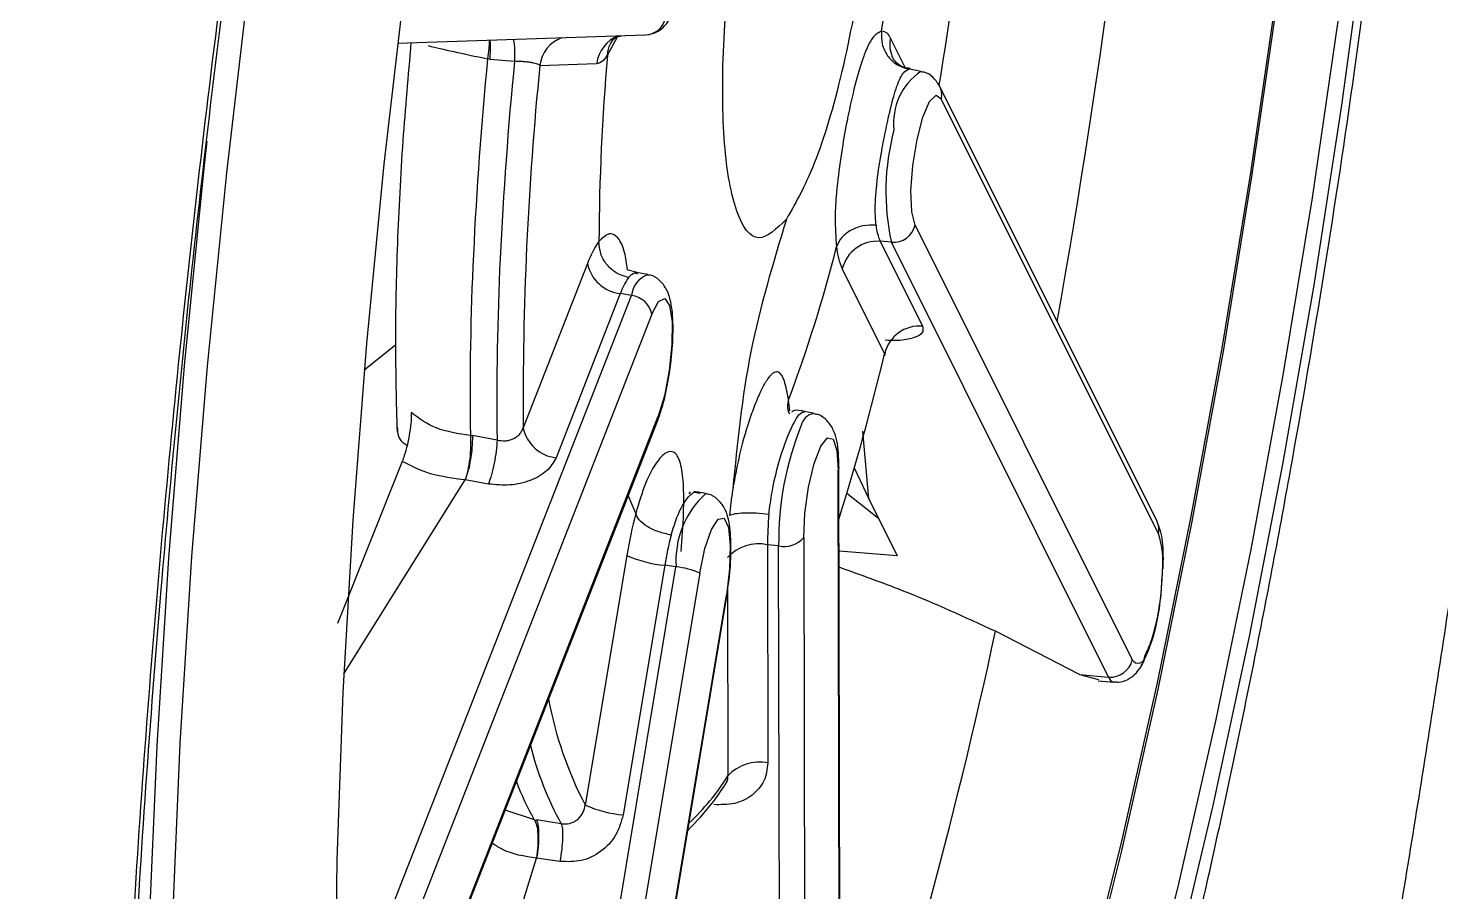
# Model space of a CAD drawing. Extents: x 943 to 1030, y 781 to 934.
# Drawn here: x 952.336 to 953.639, y 847.996 to 848.793 of the extents above; entities that cross this region are included whole.
import ezdxf

# ---------------------------------------------------------------- set-up
doc = ezdxf.new("R2010")
doc.units = 0
doc.header["$MEASUREMENT"] = 0
doc.layers.add('1', color=4, linetype='Continuous')

# ---------------------------------------------------------------- blocks, each defined once
blk = doc.blocks.new('AIRA')
at = {"layer": '1', "color": 3, "linetype": 'Continuous', "lineweight": 25}
for p, q in [((9.499, 45.613), (9.728, 45.6206)), ((9.6928, 45.602), (9.702, 45.619)), ((9.9673, 45.5906), (9.9538, 45.6176)), ((9.5841, 45.5982), (9.5822, 45.5986)), ((9.5841, 45.5982), (9.607, 45.5963)), ((9.6304, 45.5925), (9.6828, 45.5942)), ((9.9819, 45.587), (9.9718, 45.589)), ((10.1998, 45.172), (9.9994, 45.573)), ((10.2012, 45.1606), (10.0008, 45.5616)), ((9.9766, 45.4453), (10.177, 45.0443)), ((9.9547, 45.4294), (9.9444, 45.4303)), ((9.9444, 45.4303), (9.9835, 45.352)), ((10.1551, 45.0284), (9.9547, 45.4294)), ((9.6743, 45.4097), (9.6151, 45.2584)), ((9.7203, 45.4014), (9.7105, 45.4041)), ((9.9094, 45.4048), (9.9485, 45.3266)), ((9.7299, 45.3996), (9.7191, 45.4016)), ((9.4413, 44.6817), (9.7149, 45.3803)), ((9.7046, 45.3821), (9.6454, 45.2307)), ((9.7149, 45.3803), (9.7046, 45.3821)), ((9.7338, 45.363), (9.4421, 44.6179)), ((9.4972, 45.3346), (9.4682, 45.3115)), ((9.8829, 45.2717), (9.8721, 45.2737)), ((9.4383, 44.4995), (9.7396, 45.269)), ((9.4384, 44.497), (9.7389, 45.2644)), ((9.5663, 45.2513), (9.5682, 45.2511)), ((9.591, 45.247), (9.5682, 45.2511)), ((9.934, 45.1928), (9.9283, 45.2552)), ((9.5035, 45.2272), (9.4438, 45.0778)), ((9.9086, 44.19), (9.9063, 45.222)), ((9.9205, 45.2213), (9.934, 45.1928)), ((9.4495, 45.0313), (9.5615, 45.2102)), ((9.5829, 45.2065), (9.5615, 45.2102)), ((9.908, 44.1874), (9.9057, 45.2194)), ((9.7691, 45.1994), (9.7679, 45.1974)), ((9.7834, 45.1977), (9.7726, 45.1997)), ((9.7764, 45.199), (9.7736, 45.1991)), ((9.776, 45.1984), (9.7784, 45.198)), ((9.9136, 45.198), (9.9428, 45.1751)), ((9.934, 45.1928), (9.9601, 45.1404)), ((9.8738, 45.1569), (9.8761, 44.1249)), ((9.8507, 45.1494), (9.8404, 45.1505)), ((9.8404, 45.1505), (9.8408, 44.9493)), ((9.8531, 44.1175), (9.8507, 45.1494)), ((9.9601, 45.1404), (9.9065, 45.1447)), ((9.5592, 43.95), (9.756, 45.13)), ((9.7106, 45.1406), (9.6722, 44.9104)), ((9.7457, 45.1315), (9.7073, 44.9013)), ((9.756, 45.13), (9.7457, 45.1315)), ((9.7779, 45.1243), (9.5811, 43.9443)), ((9.6057, 43.9237), (9.8025, 45.1038)), ((9.8036, 45.108), (9.8039, 44.9374)), ((9.6061, 43.9231), (9.8029, 45.1032)), ((10.1282, 45.0307), (10.0508, 45.0707)), ((10.1282, 45.0307), (10.1457, 45.0263)), ((10.1282, 45.0307), (10.1551, 45.0284)), ((10.1456, 45.0249), (10.1603, 45.0238)), ((9.6253, 44.8969), (9.5984, 44.9056)), ((9.6253, 44.8969), (9.6272, 44.8966)), ((9.6502, 44.8932), (9.6272, 44.8967)), ((9.4887, 44.4184), (9.6274, 44.8614)), ((9.6489, 44.8584), (9.6274, 44.8614))]:
    blk.add_line(p, q, dxfattribs=at)
at = {"layer": '1', "color": 3, "linetype": 'Continuous', "lineweight": 25, "flags": 128}
for points in [[(9.6921, 43.7425), (9.7303, 43.7519), (9.77, 43.7751), (9.8108, 43.8122), (9.8526, 43.8628), (9.895, 43.9266), (9.9377, 44.0031), (9.9805, 44.0917), (10.0229, 44.1918), (10.0647, 44.3028), (10.1056, 44.4238), (10.1453, 44.5539), (10.1835, 44.6922), (10.22, 44.8377), (10.2544, 44.9894), (10.2866, 45.1461), (10.3162, 45.3069), (10.3432, 45.4704), (10.3672, 45.6355), (10.3882, 45.8011), (10.4059, 45.966), (10.4203, 46.1289), (10.4312, 46.2887), (10.4386, 46.4443)], [(10.3801, 46.4512), (10.3731, 46.2982), (10.3626, 46.1409), (10.3487, 45.9805), (10.3314, 45.818), (10.311, 45.6548), (10.2874, 45.4918), (10.2611, 45.3305), (10.232, 45.1718), (10.2004, 45.0169), (10.1666, 44.867), (10.1307, 44.7231), (10.0932, 44.5863), (10.0541, 44.4576), (10.0138, 44.3378), (9.9726, 44.2279), (9.9308, 44.1286), (9.8887, 44.0406), (9.8466, 43.9647), (9.8047, 43.9013)], [(10.3779, 46.444), (10.371, 46.2924), (10.3605, 46.1365), (10.3467, 45.9776), (10.3296, 45.8166), (10.3094, 45.6549), (10.2861, 45.4935), (10.2599, 45.3336), (10.2311, 45.1764), (10.1998, 45.023), (10.1663, 44.8745), (10.1308, 44.7319), (10.0936, 44.5964), (10.0549, 44.4688), (10.015, 44.3502), (9.9742, 44.2412), (9.9328, 44.1429), (9.891, 44.0557), (9.8532, 43.987)], [(9.7314, 43.7338), (9.7599, 43.7471), (9.8005, 43.7776), (9.8423, 43.822), (9.8848, 43.8798), (9.9278, 43.9507), (9.9709, 44.0342), (10.0139, 44.1297), (10.0564, 44.2364), (10.0981, 44.3537), (10.1388, 44.4806), (10.1781, 44.6163), (10.2158, 44.7597), (10.2515, 44.9099), (10.2851, 45.0658), (10.3162, 45.2262), (10.3447, 45.39), (10.3703, 45.556), (10.393, 45.7229)], [(9.4364, 43.5293), (9.4141, 43.5756), (9.3868, 43.6489), (9.3626, 43.7349), (9.3416, 43.8329), (9.3238, 43.9425), (9.3095, 44.0628), (9.2987, 44.1933), (9.2914, 44.3331), (9.2878, 44.4813), (9.2878, 44.637), (9.2914, 44.7992), (9.2986, 44.9671), (9.3094, 45.1395), (9.3238, 45.3153), (9.3415, 45.4936), (9.3625, 45.6731)], [(9.5058, 45.6682), (9.4864, 45.5014), (9.4703, 45.336), (9.4577, 45.1732), (9.4486, 45.0141), (9.4431, 44.86), (9.4413, 44.7119), (9.4431, 44.5709), (9.4486, 44.438), (9.4576, 44.3141), (9.4703, 44.2002), (9.4863, 44.0971), (9.5058, 44.0055), (9.5284, 43.9261), (9.554, 43.8594), (9.5825, 43.8059), (9.6136, 43.7661), (9.6472, 43.7401), (9.658, 43.735)], [(9.9718, 45.589), (9.9714, 45.589), (9.9706, 45.589)], [(9.9766, 45.4453), (9.9735, 45.4576), (9.9728, 45.477), (9.9745, 45.5003), (9.9784, 45.5241), (9.9838, 45.5448), (9.99, 45.5592), (9.996, 45.5651), (10.0008, 45.5616)], [(9.45, 43.4656), (9.4237, 43.5046), (9.3934, 43.5651), (9.3659, 43.6389), (9.3416, 43.7253), (9.3204, 43.824), (9.3025, 43.9342), (9.2881, 44.0553), (9.2772, 44.1866), (9.2699, 44.3272), (9.2663, 44.4763), (9.2663, 44.6329), (9.2699, 44.7962), (9.2772, 44.965), (9.2881, 45.1385), (9.3025, 45.3154), (9.3203, 45.4947), (9.3234, 45.5228)], [(9.7338, 45.363), (9.74, 45.3747), (9.7457, 45.3775), (9.7501, 45.371), (9.7524, 45.356), (9.7523, 45.335), (9.7498, 45.3111), (9.7454, 45.2879), (9.7396, 45.269)], [(9.7389, 45.2644), (9.7394, 45.2663), (9.7396, 45.269)], [(9.8738, 45.1569), (9.875, 45.1796), (9.8784, 45.2036), (9.8835, 45.2253), (9.8896, 45.2413), (9.8957, 45.2492), (9.9009, 45.2478), (9.9044, 45.2373), (9.9057, 45.2194)], [(9.9063, 45.222), (9.9063, 45.2213), (9.9057, 45.2194)], [(9.712, 45.1957), (9.7151, 45.1876), (9.7188, 45.1792)], [(9.7779, 45.1243), (9.7827, 45.1469), (9.7887, 45.1644), (9.7949, 45.1742), (9.8003, 45.1749), (9.8043, 45.1664), (9.8061, 45.1499), (9.8054, 45.1279), (9.8025, 45.1038)], [(9.8029, 45.1032), (9.8029, 45.1033), (9.8025, 45.1038)]]:
    blk.add_lwpolyline(points, dxfattribs=at)
at = {"layer": '1', "color": 3, "linetype": 'Continuous', "lineweight": 25}
for centre, radius, start, end in [((2.5785, 46.6957), 7.6474, 349.91283, 355.32474), ((6.231, 46.2002), 3.8195, 350.5655, 354.6457), ((7.3985, 46.0417), 2.5811, 350.6883, 354.7905), ((9.7272, 45.6399), 0.0193, 272.4248, 353.4155), ((9.6614, 45.5887), 0.0312, 110.4171, 173.1293), ((9.7138, 45.5905), 0.0312, 110.4171, 173.1293), ((9.9451, 45.615), 0.00909, 16.4927, 86.9476), ((9.981, 45.6117), 0.0278, 167.8531, 206.4558), ((13.0797, 45.2542), 3.5144, 174.3757, 177.3301), ((9.6794, 45.6089), 0.0151, 282.885, 332.6684), ((11.7638, 45.4211), 2.0789, 175.0081, 179.7483), ((13.1061, 45.2507), 3.5161, 174.3588, 177.3296), ((12.6702, 45.2859), 3.0552, 174.2403, 180.5161), ((10.0141, 45.5395), 0.0574, 124.1358, 186.4279), ((9.9838, 45.5652), 0.0174, 347.8529, 26.4771), ((10.1676, 45.4764), 0.218, 164.933, 192.4589), ((9.9899, 45.4499), 0.0496, 185.528, 203.3519), ((9.9565, 45.45), 0.0206, 265.1144, 346.9866), ((9.7572, 45.3799), 0.0881, 145.1284, 160.182), ((9.9416, 45.3974), 0.033, 85.1144, 166.9866), ((12.2978, 45.2887), 2.7318, 177.2894, 180.7847), ((8.6193, 45.7511), 1.3255, 339.3718, 345.7755), ((9.9723, 45.432), 0.0685, 185.5274, 203.3516), ((12.3197, 45.2854), 2.729, 177.2882, 180.8064), ((9.7084, 45.4166), 0.0347, 191.4028, 263.8485), ((9.7646, 45.3604), 0.0638, 145.1297, 160.1817), ((9.738, 45.3777), 0.0233, 110.4643, 173.7881), ((9.7125, 45.3587), 0.0217, 11.4028, 83.8485), ((9.9807, 45.3192), 0.033, 85.1144, 166.9866), ((7.6451, 45.8836), 2.3698, 342.5974, 346.4067), ((9.7034, 45.2609), 0.1581, 4.7856, 8.4343), ((10.1392, 45.153), 0.2885, 158.0947, 180.6987), ((9.8859, 45.2572), 0.0147, 101.6458, 166.9624), ((9.6491, 45.2652), 0.0347, 191.4028, 263.8485), ((9.8391, 45.1358), 0.0832, 131.9638, 183.94), ((10.1472, 45.0688), 0.4424, 165.5499, 170.6567), ((10.142, 45.1501), 0.3016, 174.601, 179.9159), ((10.1842, 45.1643), 0.0174, 347.8535, 26.3769), ((10.0617, 45.0795), 0.3203, 165.5512, 170.6566), ((9.8558, 45.1731), 0.0242, 257.7785, 317.8932), ((10.1209, 45.1347), 0.0844, 354.33, 17.9079), ((9.8322, 45.1127), 0.0387, 77.7785, 137.8932), ((9.7554, 45.2408), 0.1097, 245.9426, 264.9471), ((9.75, 45.0617), 0.0686, 65.9426, 84.9471), ((5.2896, 46.0981), 4.8708, 341.4683, 347.823), ((10.1569, 45.049), 0.0206, 265.1144, 346.9866), ((10.1823, 45.0475), 0.00626, 210.8019, 4.7263), ((10.1615, 45.0303), 0.0067, 196.459, 259.2729), ((9.9858, 45.0739), 0.3536, 190.7505, 207.5244), ((9.9033, 45.0345), 0.2899, 193.7714, 209.1654), ((9.8326, 44.9114), 0.0387, 77.7785, 137.8932), ((9.6147, 45.0568), 0.2238, 313.2204, 327.7433), ((9.8258, 45.0126), 0.2315, 200.3459, 209.9896), ((9.717, 45.0106), 0.1097, 245.9426, 264.9471)]:
    blk.add_arc(centre, radius, start, end, dxfattribs=at)
for points, knots in [([(9.1925, 46.6106), (9.1401, 46.274), (9.0354, 45.6008), (8.9206, 44.5851), (8.8368, 43.5666), (8.7863, 42.5458), (8.769, 41.5239), (8.7886, 40.5021), (8.8442, 39.4816), (8.9321, 38.4634), (9.0461, 37.4478), (9.1416, 36.7732), (9.1893, 36.4359)], [0, 0, 0, 0, 0.1, 0.199999, 0.299999, 0.4, 0.499999, 0.599997, 0.699995, 0.799993, 0.899996, 1, 1, 1, 1]), ([(10.7066, 45.282), (10.689, 45.1632), (10.6539, 44.9266), (10.596, 44.5801), (10.5348, 44.2436), (10.4702, 43.921), (10.4029, 43.6159), (10.3331, 43.3315), (10.2613, 43.0702), (10.1878, 42.8352), (10.1132, 42.6292), (10.0377, 42.454), (9.9619, 42.3118), (9.8864, 42.2045), (9.8116, 42.133), (9.7381, 42.0985), (9.6666, 42.1014), (9.5979, 42.1417), (9.5326, 42.2189), (9.4716, 42.3324), (9.4157, 42.4804), (9.3658, 42.6618), (9.3227, 42.8741), (9.2872, 43.1148), (9.26, 43.3814), (9.2417, 43.6711), (9.2329, 43.9805), (9.234, 44.3065), (9.2453, 44.646), (9.267, 44.9953), (9.2989, 45.3506), (9.3413, 45.7096), (9.393, 46.0699), (9.4354, 46.3063), (9.4565, 46.4246)], [0, 0, 0, 0, 0.03124, 0.062256, 0.093358, 0.124719, 0.155849, 0.186935, 0.218284, 0.249561, 0.280672, 0.311938, 0.343376, 0.374557, 0.405778, 0.437273, 0.468547, 0.499749, 0.531203, 0.562557, 0.593742, 0.625087, 0.656494, 0.687651, 0.718874, 0.750279, 0.781416, 0.812525, 0.84387, 0.87503, 0.906063, 0.937277, 0.968637, 1, 1, 1, 1]), ([(9.5055, 42.3631), (9.5039, 42.3649), (9.5009, 42.3683), (9.4817, 42.398), (9.4521, 42.4562), (9.4173, 42.5455), (9.3828, 42.6608), (9.3533, 42.7837), (9.3294, 42.905), (9.3088, 43.0303), (9.2924, 43.1503), (9.2789, 43.2693), (9.2675, 43.3877), (9.2566, 43.5284), (9.2468, 43.6994), (9.2397, 43.905), (9.237, 44.1479), (9.2411, 44.4309), (9.2545, 44.7548), (9.2776, 45.0849), (9.3091, 45.4125), (9.3476, 45.7314), (9.3964, 46.0697), (9.4372, 46.2978), (9.4581, 46.4148)], [0, 0, 0, 0, 0.050503, 0.096422, 0.137075, 0.191197, 0.239703, 0.282483, 0.318536, 0.350937, 0.386147, 0.411333, 0.438022, 0.469081, 0.505801, 0.547855, 0.595365, 0.648635, 0.707843, 0.772175, 0.824017, 0.87936, 0.938087, 1, 1, 1, 1]), ([(10.055, 44.1509), (10.0686, 44.1908), (10.1037, 44.2946), (10.153, 44.4652), (10.204, 44.6582), (10.2485, 44.8468), (10.2881, 45.033), (10.3234, 45.218), (10.3547, 45.4025), (10.3807, 45.5731), (10.3946, 45.6821), (10.4007, 45.7297)], [0, 0, 0, 0, 0.084093, 0.218532, 0.344156, 0.463854, 0.579615, 0.692759, 0.804219, 0.914708, 1, 1, 1, 1]), ([(9.728, 45.6206), (9.7315, 45.6212), (9.7378, 45.6223), (9.745, 45.628), (9.7516, 45.6364), (9.7578, 45.6502), (9.7641, 45.6714), (9.7667, 45.6879), (9.7678, 45.6953)], [0, 0, 0, 0, 0.110958, 0.203404, 0.322831, 0.54964, 0.799366, 1, 1, 1, 1]), ([(9.5115, 45.6134), (9.5088, 45.5832), (9.5032, 45.52), (9.4985, 45.4274), (9.4965, 45.337), (9.4979, 45.2819), (9.4986, 45.2547)], [0, 0, 0, 0, 0.235971, 0.492442, 0.749754, 1, 1, 1, 1]), ([(9.5835, 45.6158), (9.5835, 45.6152), (9.5836, 45.6128), (9.5833, 45.6072), (9.5826, 45.6018), (9.5822, 45.5986)], [0, 0, 0, 0, 0.143146, 0.500607, 1, 1, 1, 1]), ([(9.5843, 45.6158), (9.5844, 45.6145), (9.5847, 45.6116), (9.5846, 45.6056), (9.5843, 45.6009), (9.5841, 45.5982)], [0, 0, 0, 0, 0.279885, 0.599222, 1, 1, 1, 1]), ([(9.6059, 45.6166), (9.6059, 45.6163), (9.6066, 45.6142), (9.6072, 45.6071), (9.6071, 45.5999), (9.607, 45.5963)], [0, 0, 0, 0, 0.06927, 0.534635, 1, 1, 1, 1]), ([(9.6928, 45.602), (9.6933, 45.6057), (9.6941, 45.6119), (9.6982, 45.6163), (9.6999, 45.6181)], [0, 0, 0, 0, 0.596272, 1, 1, 1, 1]), ([(9.6976, 45.616), (9.6975, 45.6159), (9.6974, 45.6157), (9.6999, 45.6187), (9.7042, 45.6196), (9.7054, 45.6198)], [0, 0, 0, 0, 0.28884, 0.782164, 1, 1, 1, 1]), ([(9.9456, 45.6241), (9.9427, 45.6227), (9.9381, 45.6205), (9.9329, 45.6103), (9.9303, 45.604), (9.927, 45.5954), (9.9219, 45.5784), (9.9169, 45.5568), (9.9127, 45.5358), (9.9087, 45.514), (9.906, 45.4938), (9.9048, 45.4826), (9.9045, 45.4797), (9.9035, 45.4692), (9.9023, 45.4486), (9.9034, 45.434), (9.9041, 45.4254)], [0, 0, 0, 0, 0.13655, 0.223291, 0.248964, 0.262933, 0.384358, 0.504852, 0.525346, 0.625313, 0.744188, 0.745152, 0.753405, 0.77694, 0.867174, 1, 1, 1, 1]), ([(9.5273, 45.6108), (9.5346, 45.609), (9.5493, 45.6055), (9.5712, 45.6009), (9.5822, 45.5986)], [0, 0, 0, 0, 0.4942727, 1, 1, 1, 1]), ([(9.972, 45.5898), (9.97, 45.59), (9.9639, 45.5905), (9.9574, 45.597), (9.9565, 45.5986), (9.9561, 45.5994)], [0, 0, 0, 0, 0.219605, 0.638879, 1, 1, 1, 1]), ([(9.6304, 45.5925), (9.63, 45.5928), (9.6293, 45.5933), (9.6273, 45.5941), (9.6247, 45.5947), (9.6216, 45.5953), (9.6181, 45.5957), (9.6132, 45.5962), (9.6095, 45.5963), (9.607, 45.5963)], [0, 0, 0, 0, 0.136421, 0.268798, 0.397483, 0.522877, 0.645429, 0.765635, 1, 1, 1, 1]), ([(9.9498, 45.5342), (9.9512, 45.5406), (9.9544, 45.5557), (9.9598, 45.5745), (9.9654, 45.5867), (9.9691, 45.5883), (9.9706, 45.589)], [0, 0, 0, 0, 0.213316, 0.499971, 0.789786, 1, 1, 1, 1]), ([(9.9994, 45.573), (9.9977, 45.5758), (9.9945, 45.581), (9.9873, 45.5862), (9.9828, 45.5865), (9.9818, 45.5866)], [0, 0, 0, 0, 0.474465, 0.873739, 1, 1, 1, 1]), ([(9.9406, 45.4451), (9.9402, 45.45), (9.9393, 45.4616), (9.9412, 45.4855), (9.9452, 45.5116), (9.9484, 45.5275), (9.9498, 45.5342)], [0, 0, 0, 0, 0.2102444, 0.4998722, 0.7868608, 1, 1, 1, 1]), ([(9.8578, 45.4506), (9.8456, 45.4103), (9.8211, 45.3295), (9.8126, 45.2443), (9.8084, 45.2017)], [0, 0, 0, 0, 0.4998421, 1, 1, 1, 1]), ([(9.7112, 45.4039), (9.7104, 45.4096), (9.7088, 45.4229), (9.7049, 45.4303), (9.7023, 45.4334), (9.7016, 45.4342), (9.6991, 45.4365), (9.6934, 45.4386), (9.6881, 45.4333), (9.6849, 45.4302)], [0, 0, 0, 0, 0.193445, 0.449984, 0.452575, 0.471493, 0.522767, 0.715058, 1, 1, 1, 1]), ([(9.7123, 45.3969), (9.7142, 45.399), (9.7169, 45.4022), (9.7195, 45.4007), (9.7204, 45.4002)], [0, 0, 0, 0, 0.6635432, 1, 1, 1, 1]), ([(9.7389, 45.2644), (9.7403, 45.2683), (9.744, 45.2786), (9.7489, 45.3003), (9.7527, 45.3277), (9.7538, 45.3541), (9.752, 45.3728), (9.7482, 45.3854), (9.7418, 45.3941), (9.7348, 45.399), (9.7307, 45.3992), (9.7299, 45.3992)], [0, 0, 0, 0, 0.090604, 0.244205, 0.404653, 0.56202, 0.728501, 0.83645, 0.915745, 0.983766, 1, 1, 1, 1]), ([(9.9835, 45.352), (9.9839, 45.3499), (9.9846, 45.3455), (9.9758, 45.3409), (9.9633, 45.3385), (9.953, 45.3389), (9.9491, 45.3391)], [0, 0, 0, 0, 0.278738, 0.556112, 0.831995, 1, 1, 1, 1]), ([(10.5035, 45.3289), (10.4929, 45.2557), (10.4714, 45.1084), (10.4369, 44.8889), (10.4011, 44.6738), (10.3639, 44.4629), (10.3251, 44.2558), (10.2888, 44.0736), (10.2553, 43.9146), (10.225, 43.7771), (10.1925, 43.6376), (10.1665, 43.5317), (10.1477, 43.4581), (10.1368, 43.4164), (10.1258, 43.3752), (10.1147, 43.3344), (10.1035, 43.2941), (10.0933, 43.2578), (10.0831, 43.2224), (10.0721, 43.1852), (10.0587, 43.1404), (10.0426, 43.0886), (10.0224, 43.0258), (10.0009, 42.9619), (9.9808, 42.9054), (9.9615, 42.8532), (9.9381, 42.7929), (9.9087, 42.7224), (9.8756, 42.6502), (9.8424, 42.585), (9.8095, 42.5277), (9.7782, 42.48), (9.742, 42.4322), (9.7009, 42.3891), (9.6551, 42.3559), (9.603, 42.3366), (9.5569, 42.334), (9.5267, 42.3541), (9.5177, 42.3601)], [0, 0, 0, 0, 0.042556, 0.085712, 0.129478, 0.171363, 0.214641, 0.259325, 0.28931, 0.320841, 0.353925, 0.388568, 0.399292, 0.410062, 0.420877, 0.431737, 0.442643, 0.453595, 0.461764, 0.472342, 0.485331, 0.500736, 0.51856, 0.543179, 0.562149, 0.575456, 0.597755, 0.628082, 0.658095, 0.690214, 0.720849, 0.749994, 0.777643, 0.822294, 0.865575, 0.907477, 0.972496, 1, 1, 1, 1]), ([(9.9479, 45.3252), (9.9482, 45.3253), (9.9488, 45.3255), (9.9491, 45.326), (9.9487, 45.3264), (9.9485, 45.3266)], [0, 0, 0, 0, 0.204662, 0.596535, 1, 1, 1, 1]), ([(9.8598, 45.2841), (9.8586, 45.2904), (9.8564, 45.3027), (9.853, 45.308), (9.8507, 45.3095), (9.8489, 45.3102), (9.8456, 45.3093), (9.8419, 45.3054), (9.8395, 45.3018), (9.8371, 45.2979), (9.8342, 45.2923), (9.8297, 45.2821), (9.826, 45.2724), (9.8196, 45.2534), (9.8134, 45.2302), (9.8097, 45.209), (9.8084, 45.2017)], [0, 0, 0, 0, 0.1347703, 0.26043, 0.2640262, 0.2946841, 0.3815796, 0.4637794, 0.4887027, 0.5028949, 0.5810849, 0.6246016, 0.7039773, 0.7441594, 0.9113844, 1, 1, 1, 1]), ([(9.8598, 45.2841), (9.8591, 45.2809), (9.858, 45.2764), (9.8601, 45.2724), (9.8607, 45.2712)], [0, 0, 0, 0, 0.709392, 1, 1, 1, 1]), ([(9.8747, 45.2733), (9.871, 45.274), (9.8654, 45.2753), (9.8634, 45.2733), (9.8627, 45.2726)], [0, 0, 0, 0, 0.636905, 1, 1, 1, 1]), ([(9.8643, 45.2619), (9.8661, 45.2651), (9.87, 45.2723), (9.8729, 45.2727), (9.8745, 45.273)], [0, 0, 0, 0, 0.443491, 1, 1, 1, 1]), ([(9.5118, 45.2723), (9.5118, 45.2708), (9.5118, 45.2678), (9.5113, 45.2606), (9.5098, 45.2504), (9.5071, 45.2377), (9.5047, 45.2308), (9.5035, 45.2272)], [0, 0, 0, 0, 0.102188, 0.207483, 0.436042, 0.6987, 1, 1, 1, 1]), ([(9.5663, 45.2513), (9.5552, 45.2529), (9.5333, 45.2562), (9.5189, 45.267), (9.5118, 45.2723)], [0, 0, 0, 0, 0.50571, 1, 1, 1, 1]), ([(9.8417, 45.1785), (9.8426, 45.1854), (9.8446, 45.2017), (9.8507, 45.2268), (9.858, 45.2486), (9.8624, 45.2579), (9.8643, 45.2619)], [0, 0, 0, 0, 0.210244, 0.499872, 0.786861, 1, 1, 1, 1]), ([(9.9063, 45.222), (9.9062, 45.2264), (9.9058, 45.2397), (9.9036, 45.2529), (9.8964, 45.2646), (9.8892, 45.2705), (9.8843, 45.271), (9.8829, 45.2712)], [0, 0, 0, 0, 0.197432, 0.597933, 0.784153, 0.936125, 1, 1, 1, 1]), ([(9.4989, 45.2586), (9.499, 45.2566), (9.499, 45.2511), (9.5022, 45.2455), (9.5065, 45.2432), (9.5079, 45.2424)], [0, 0, 0, 0, 0.272021, 0.758685, 1, 1, 1, 1]), ([(9.5663, 45.2513), (9.5664, 45.2479), (9.5667, 45.2412), (9.5658, 45.2297), (9.5639, 45.2186), (9.5623, 45.213), (9.5615, 45.2102)], [0, 0, 0, 0, 0.247438, 0.494877, 0.744601, 1, 1, 1, 1]), ([(9.5682, 45.2511), (9.5681, 45.2487), (9.5681, 45.2444), (9.5675, 45.2369), (9.5663, 45.2281), (9.5643, 45.2182), (9.5624, 45.2128), (9.5615, 45.2102)], [0, 0, 0, 0, 0.181739, 0.326029, 0.501541, 0.765821, 1, 1, 1, 1]), ([(9.591, 45.247), (9.5935, 45.2466), (9.5972, 45.246), (9.6022, 45.2469), (9.6057, 45.2481), (9.6089, 45.2499), (9.6116, 45.2522), (9.6138, 45.2551), (9.6146, 45.2573), (9.6151, 45.2584)], [0, 0, 0, 0, 0.235019, 0.355417, 0.478054, 0.603412, 0.731934, 0.864014, 1, 1, 1, 1]), ([(9.7607, 45.1441), (9.7616, 45.1563), (9.7634, 45.1796), (9.7632, 45.2075), (9.7606, 45.2269), (9.7569, 45.2337), (9.7524, 45.2368), (9.747, 45.2367), (9.7376, 45.227), (9.7274, 45.2081), (9.7217, 45.189), (9.7188, 45.1792)], [0, 0, 0, 0, 0.1379414, 0.2642005, 0.3861836, 0.5070738, 0.5133885, 0.6269759, 0.7461718, 0.8688037, 1, 1, 1, 1]), ([(9.5615, 45.2102), (9.5504, 45.2117), (9.5287, 45.2145), (9.5118, 45.223), (9.5035, 45.2272)], [0, 0, 0, 0, 0.50793, 1, 1, 1, 1]), ([(9.6454, 45.2307), (9.6429, 45.2265), (9.638, 45.218), (9.6222, 45.2091), (9.6028, 45.2045), (9.5895, 45.2058), (9.5829, 45.2065)], [0, 0, 0, 0, 0.251953, 0.502672, 0.752044, 1, 1, 1, 1]), ([(9.7516, 45.1594), (9.7533, 45.1651), (9.7574, 45.1786), (9.7653, 45.1929), (9.7722, 45.1997), (9.7752, 45.1987), (9.776, 45.1984)], [0, 0, 0, 0, 0.234676, 0.557961, 0.878299, 1, 1, 1, 1]), ([(9.8029, 45.1032), (9.8036, 45.1082), (9.8057, 45.1219), (9.8072, 45.1448), (9.8061, 45.1674), (9.803, 45.1818), (9.7952, 45.1922), (9.7883, 45.197), (9.7841, 45.1972), (9.7833, 45.1973)], [0, 0, 0, 0, 0.1216372, 0.333065, 0.5551687, 0.7782974, 0.883762, 0.9770377, 1, 1, 1, 1]), ([(9.8084, 45.2017), (9.8078, 45.1976), (9.8065, 45.1894), (9.8057, 45.1813), (9.8053, 45.1773)], [0, 0, 0, 0, 0.499334, 1, 1, 1, 1]), ([(10.2055, 45.1282), (10.2056, 45.1329), (10.2058, 45.1463), (10.2045, 45.1604), (10.2009, 45.1692), (10.1998, 45.172)], [0, 0, 0, 0, 0.264243, 0.763562, 1, 1, 1, 1]), ([(10.0508, 45.0707), (10.0231, 45.0834), (9.9785, 45.1039), (9.9264, 45.1226), (9.9065, 45.1297)], [0, 0, 0, 0, 0.618825, 1, 1, 1, 1]), ([(10.1876, 45.0439), (10.1896, 45.0479), (10.1942, 45.0573), (10.2, 45.0784), (10.2037, 45.1022), (10.2043, 45.1164), (10.2046, 45.1222)], [0, 0, 0, 0, 0.213766, 0.508953, 0.802403, 1, 1, 1, 1]), ([(10.1886, 45.0481), (10.1908, 45.0526), (10.1939, 45.059), (10.1976, 45.0718), (10.1999, 45.0818), (10.2019, 45.0924), (10.2039, 45.1077), (10.2045, 45.1187), (10.2049, 45.1263)], [0, 0, 0, 0, 0.271453, 0.389532, 0.509236, 0.625997, 0.741669, 1, 1, 1, 1]), ([(10.1604, 45.0242), (10.1618, 45.024), (10.1661, 45.0233), (10.1731, 45.026), (10.18, 45.0311), (10.184, 45.0363), (10.1861, 45.04), (10.1868, 45.0412)], [0, 0, 0, 0, 0.103944, 0.339786, 0.569756, 0.865718, 1, 1, 1, 1]), ([(10.1852, 45.0394), (10.1859, 45.0402), (10.1881, 45.0426), (10.1884, 45.0459), (10.1886, 45.0481)], [0, 0, 0, 0, 0.331106, 1, 1, 1, 1]), ([(9.8408, 44.9493), (9.8401, 44.9435), (9.8386, 44.9322), (9.827, 44.9188), (9.8104, 44.9106), (9.7973, 44.9107), (9.7908, 44.9108)], [0, 0, 0, 0, 0.251953, 0.502672, 0.752044, 1, 1, 1, 1]), ([(9.801, 44.9289), (9.8016, 44.9297), (9.8029, 44.9314), (9.8039, 44.9343), (9.8039, 44.9363), (9.8039, 44.9374)], [0, 0, 0, 0, 0.324069, 0.65711, 1, 1, 1, 1]), ([(9.7668, 44.8868), (9.7748, 44.8952), (9.7871, 44.9079), (9.7991, 44.9258), (9.8032, 44.932)], [0, 0, 0, 0, 0.653877, 1, 1, 1, 1]), ([(9.6502, 44.8932), (9.6527, 44.893), (9.6565, 44.8928), (9.6612, 44.8945), (9.6645, 44.8965), (9.6674, 44.8992), (9.6698, 44.9025), (9.6715, 44.9063), (9.672, 44.909), (9.6722, 44.9104)], [0, 0, 0, 0, 0.2350191, 0.3554174, 0.4780536, 0.6034122, 0.7319342, 0.8640139, 1, 1, 1, 1]), ([(9.6253, 44.8969), (9.6261, 44.8954), (9.6276, 44.8924), (9.6287, 44.8837), (9.6286, 44.873), (9.6278, 44.8653), (9.6274, 44.8614)], [0, 0, 0, 0, 0.247437, 0.49487, 0.744595, 1, 1, 1, 1]), ([(9.6272, 44.8967), (9.6276, 44.8956), (9.6284, 44.8938), (9.6291, 44.8891), (9.6294, 44.8822), (9.629, 44.8725), (9.6279, 44.8649), (9.6274, 44.8614)], [0, 0, 0, 0, 0.181756, 0.326049, 0.501529, 0.765817, 1, 1, 1, 1]), ([(9.7073, 44.9013), (9.7054, 44.8948), (9.7017, 44.8818), (9.6874, 44.8668), (9.6689, 44.8577), (9.6556, 44.8581), (9.6489, 44.8584)], [0, 0, 0, 0, 0.251953, 0.502672, 0.752044, 1, 1, 1, 1]), ([(9.6274, 44.8614), (9.6162, 44.8631), (9.6015, 44.8652), (9.5894, 44.8733), (9.5865, 44.8752)], [0, 0, 0, 0, 0.757638, 1, 1, 1, 1])]:
    blk.add_open_spline(points, degree=3, knots=knots, dxfattribs=at)
for points in [[(9.8812, 45.9622), (9.8902, 45.9708), (9.908, 45.988), (9.9284, 45.9606), (9.94, 45.8972), (9.9408, 45.8041), (9.9308, 45.6962), (9.9115, 45.5904), (9.8856, 45.4996), (9.8671, 45.467), (9.8578, 45.4506)], [(9.8578, 45.4506), (9.8489, 45.442), (9.8311, 45.4248), (9.8106, 45.4522), (9.7991, 45.5156), (9.7982, 45.6087), (9.8083, 45.7167), (9.8276, 45.8224), (9.8534, 45.9132), (9.872, 45.9459), (9.8812, 45.9622)], [(9.9456, 45.6241), (9.9455, 45.6201), (9.9454, 45.6121), (9.9507, 45.6011), (9.9593, 45.5925), (9.9668, 45.5902), (9.9706, 45.589)], [(9.9406, 45.4451), (9.9366, 45.4452), (9.9286, 45.4452), (9.9174, 45.441), (9.9083, 45.4342), (9.9055, 45.4283), (9.9041, 45.4254)], [(9.7123, 45.3969), (9.7085, 45.398), (9.7009, 45.4003), (9.6918, 45.4084), (9.6857, 45.4189), (9.6852, 45.4264), (9.6849, 45.4302)], [(9.591, 45.247), (9.5908, 45.2437), (9.5903, 45.237), (9.5884, 45.2256), (9.5858, 45.2147), (9.5838, 45.2092), (9.5829, 45.2065)], [(9.7516, 45.1594), (9.7477, 45.1603), (9.7398, 45.162), (9.7294, 45.167), (9.7215, 45.173), (9.7197, 45.1771), (9.7188, 45.1792)], [(9.8417, 45.1785), (9.8377, 45.1789), (9.8298, 45.1797), (9.8185, 45.1798), (9.8095, 45.179), (9.8067, 45.1779), (9.8053, 45.1773)], [(9.6502, 44.8932), (9.6506, 44.8917), (9.6514, 44.8888), (9.6514, 44.8802), (9.6507, 44.8696), (9.6495, 44.8621), (9.6489, 44.8584)]]:
    blk.add_open_spline(points, degree=3, dxfattribs=at)

msp = doc.modelspace()

# ---------------------------------------------------------------- block references
at = {"layer": '1'}
msp.add_blockref('AIRA', (943.1775, 803.1658), dxfattribs=at)

doc.saveas('drawing.dxf')
